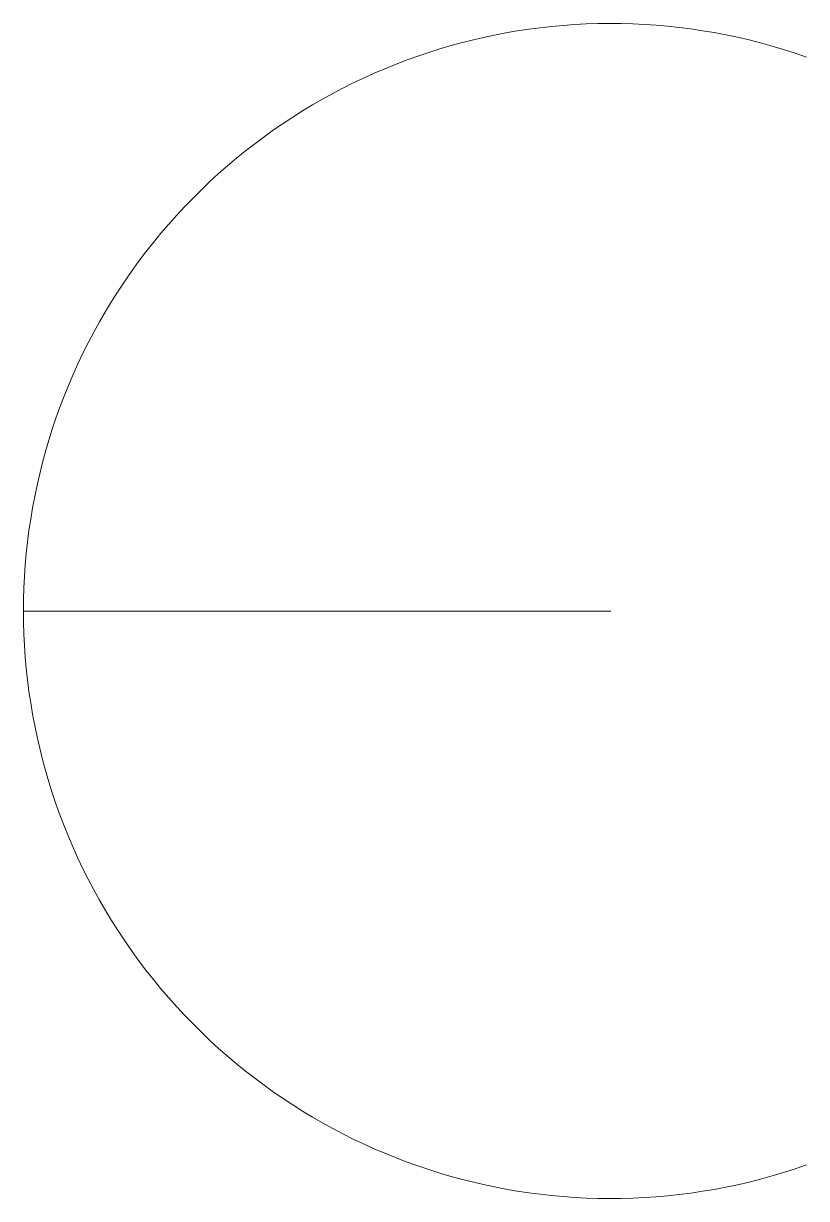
# Model space of a CAD drawing. Header units: millimetres. Extents: x 12.5 to 62.5, y 12.5 to 87.5.
import ezdxf

# ---------------------------------------------------------------- set-up
doc = ezdxf.new("R2010")
doc.units = ezdxf.units.MM
doc.layers.get('0').update_dxf_attribs({"linetype": 'CONTINUOUS', "lineweight": 0})

msp = doc.modelspace()

# ---------------------------------------------------------------- linework, layer by layer
msp.add_line((50, 50), (12.5, 50))
msp.add_arc((50, 50), 37.5, 70.52878, 289.47122)

doc.saveas('drawing.dxf')
